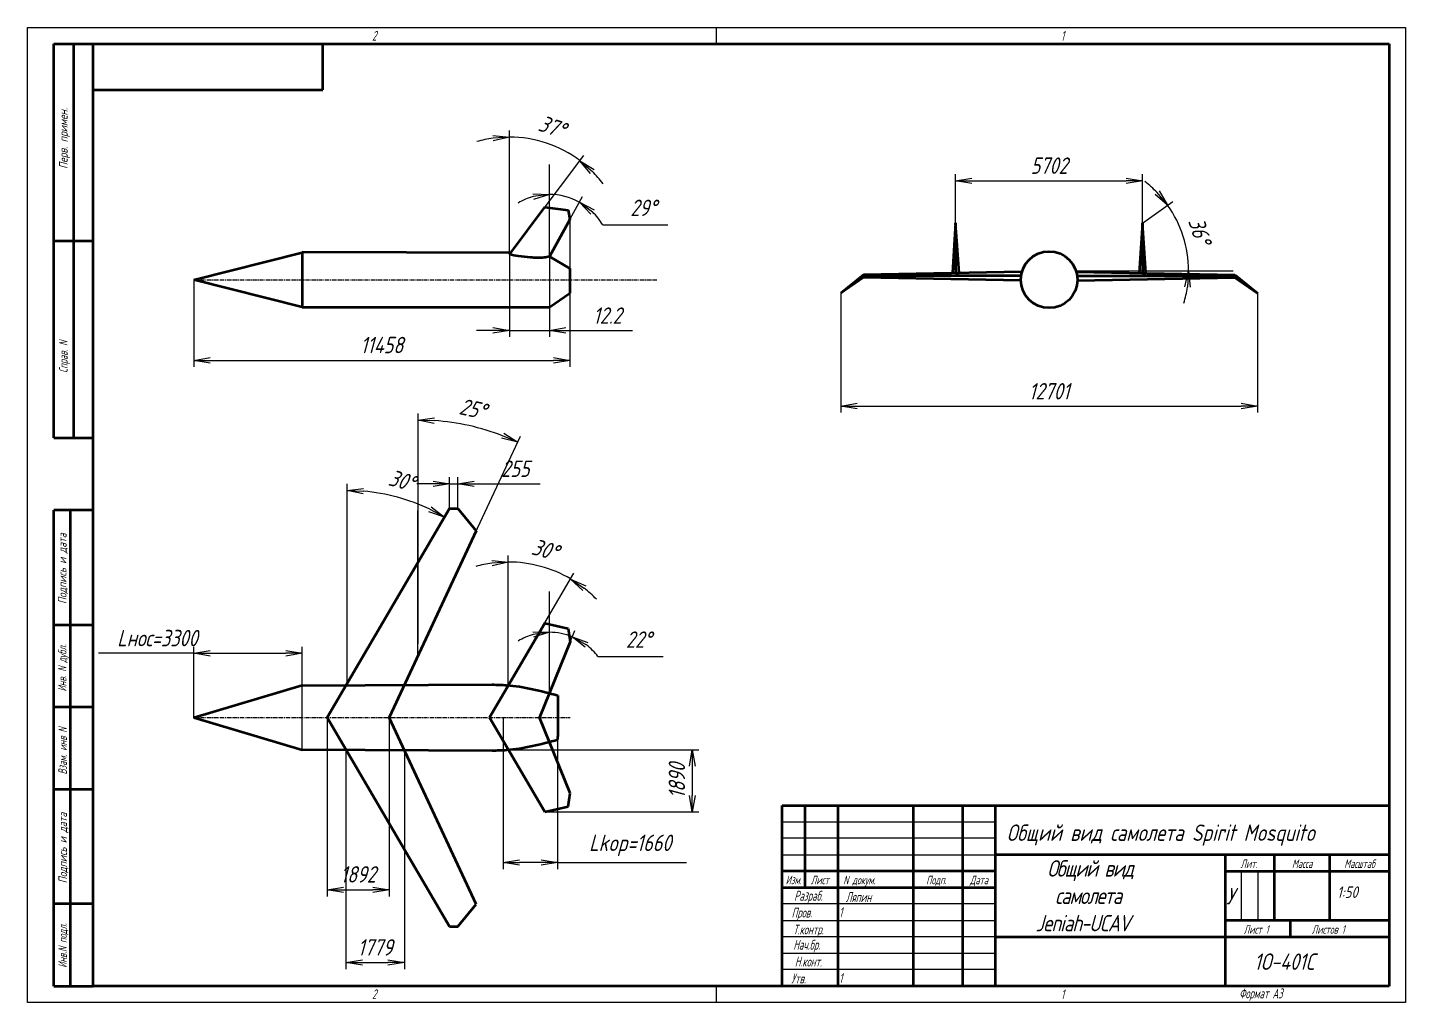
# Model space of a CAD drawing. Header units: millimetres. Extents: x -985956116104 to 1932156, y -552630487266 to 633586.
# Drawn here: x 6795.1 to 7215.1, y 36081 to 36378 of the extents above; entities that cross this region are included whole.
import ezdxf
from ezdxf.enums import TextEntityAlignment as Align

# ---------------------------------------------------------------- set-up
doc = ezdxf.new("R2010")
doc.units = ezdxf.units.MM
doc.linetypes.add('CENTER', pattern=[2, 1.25, -0.25, 0.25, -0.25])
for name, color, linetype, lineweight in [('_axes (Оси)', 6, 'CENTER', 30), ('_basic (Основной)', 4, 'Continuous', 60), ('_contour (Тонкий)', 7, 'Continuous', 30), ('_remote (Тонкий)', 9, 'Continuous', 30), ('_text (Надписи)', 2, 'Continuous', 30), ('_ОСНОВНОЙ', 4, 'Continuous', 60)]:
    doc.layers.add(name, color=color, linetype=linetype, lineweight=lineweight)
doc.styles.add('ESKD', font='eskd.shx', dxfattribs={"oblique": 15, "height": 5})
doc.dimstyles.new('ESKD', dxfattribs={"dimtxt": 5, "dimasz": 5, "dimexe": 2, "dimexo": 0, "dimgap": 2, "dimtad": 1, "dimtoh": 1, "dimzin": 12, "dimdsep": 46, "dimtxsty": 'ESKD', "dimblk1": 'OPEN', "dimblk2": 'OPEN', "dimsah": 1, "dimcen": 5, "dimclrd": 256, "dimclre": 256, "dimclrt": 2, "dimadec": 0, "dimazin": 0, "dimtfac": 1, "dimtmove": 0, "dimatfit": 3, "dimldrblk": 'OPEN', "dimfxl": 1, "dimtolj": 1, "dimtzin": 12, "dimlwd": -1, "dimlwe": -1, "dimarcsym": 0})

# ---------------------------------------------------------------- blocks, each defined once
blk = doc.blocks.new('_OPEN')
at = {"color": 0, "linetype": 'ByBlock'}
for p, q in [((-1, 0.167), (0, 0)), ((0, 0), (-1, -0.167)), ((0, 0), (-1, 0))]:
    blk.add_line(p, q, dxfattribs=at)
blk = doc.blocks.new('*D290')
at = {"layer": '_contour (Тонкий)', "transparency": 16777216}
for p, q in [((6960.38, 36319.53), (6960.38, 36274.6)), ((6845.8, 36301.13), (6845.8, 36274.6)), ((6850.8, 36276.6), (6955.38, 36276.6))]:
    blk.add_line(p, q, dxfattribs=at)
at = {"layer": 'Defpoints', "color": 0, "transparency": 16777216}
for p in [(6960.38, 36319.53), (6845.8, 36301.13), (6960.38, 36276.6)]:
    blk.add_point(p, dxfattribs=at)
at = {"layer": '_contour (Тонкий)', "transparency": 16777216, "xscale": 5, "yscale": 5, "zscale": 5, "rotation": 180}
blk.add_blockref('_OPEN', (6845.8, 36276.6), dxfattribs=at)
at = {"layer": '_contour (Тонкий)', "transparency": 16777216, "xscale": 5, "yscale": 5, "zscale": 5}
blk.add_blockref('_OPEN', (6960.38, 36276.6), dxfattribs=at)
at = {"layer": '_contour (Тонкий)', "color": 2, "transparency": 16777216, "insert": (6903.09, 36281.28), "char_height": 5, "attachment_point": 5, "style": 'ESKD'}
blk.add_mtext('\\A1;11458', dxfattribs=at)
blk = doc.blocks.new('*D291')
at = {"layer": '_contour (Тонкий)', "transparency": 16777216}
for p, q in [((6941.96, 36308.88), (6941.96, 36283.75)), ((6954.16, 36308.25), (6954.16, 36283.75)), ((6936.96, 36285.75), (6931.96, 36285.75)), ((6941.96, 36285.75), (6954.16, 36285.75)), ((6959.16, 36285.75), (6979.5, 36285.75))]:
    blk.add_line(p, q, dxfattribs=at)
at = {"layer": 'Defpoints', "color": 0, "transparency": 16777216}
for p in [(6941.96, 36308.88), (6954.16, 36308.25), (6954.16, 36285.75)]:
    blk.add_point(p, dxfattribs=at)
at = {"layer": '_contour (Тонкий)', "transparency": 16777216, "xscale": 5, "yscale": 5, "zscale": 5}
blk.add_blockref('_OPEN', (6941.96, 36285.75), dxfattribs=at)
at = {"layer": '_contour (Тонкий)', "transparency": 16777216, "xscale": 5, "yscale": 5, "zscale": 5, "rotation": 180}
blk.add_blockref('_OPEN', (6954.16, 36285.75), dxfattribs=at)
at = {"layer": '_contour (Тонкий)', "color": 2, "transparency": 16777216, "insert": (6971.83, 36290.25), "char_height": 5, "attachment_point": 5, "style": 'ESKD'}
blk.add_mtext('\\A1;12.2', dxfattribs=at)
blk = doc.blocks.new('*D292')
at = {"layer": '_contour (Тонкий)', "transparency": 16777216}
for p, q in [((6918.72, 36238.99), (6913.72, 36238.99)), ((6923.72, 36231.49), (6923.72, 36240.99)), ((6923.72, 36238.99), (6926.27, 36238.99)), ((6926.27, 36231.49), (6926.27, 36240.99)), ((6931.27, 36238.99), (6951.32, 36238.99))]:
    blk.add_line(p, q, dxfattribs=at)
at = {"layer": 'Defpoints', "color": 0, "transparency": 16777216}
for p in [(6926.27, 36238.99), (6923.72, 36231.49), (6926.27, 36231.49)]:
    blk.add_point(p, dxfattribs=at)
at = {"layer": '_contour (Тонкий)', "transparency": 16777216, "xscale": 5, "yscale": 5, "zscale": 5}
blk.add_blockref('_OPEN', (6923.72, 36238.99), dxfattribs=at)
at = {"layer": '_contour (Тонкий)', "transparency": 16777216, "xscale": 5, "yscale": 5, "zscale": 5, "rotation": 180}
blk.add_blockref('_OPEN', (6926.27, 36238.99), dxfattribs=at)
at = {"layer": '_contour (Тонкий)', "color": 2, "transparency": 16777216, "insert": (6943.79, 36243.59), "char_height": 5, "attachment_point": 5, "style": 'ESKD'}
blk.add_mtext('\\A1;255', dxfattribs=at)
blk = doc.blocks.new('*D293')
at = {"layer": '_contour (Тонкий)', "transparency": 16777216}
for p, q in [((7077.96, 36318.43), (7077.96, 36333.33)), ((7082.96, 36331.33), (7129.99, 36331.33)), ((7134.99, 36318.43), (7134.99, 36333.33))]:
    blk.add_line(p, q, dxfattribs=at)
at = {"layer": 'Defpoints', "color": 0, "transparency": 16777216}
for p in [(7134.99, 36331.33), (7077.96, 36318.43), (7134.99, 36318.43)]:
    blk.add_point(p, dxfattribs=at)
at = {"layer": '_contour (Тонкий)', "transparency": 16777216, "xscale": 5, "yscale": 5, "zscale": 5, "rotation": 180}
blk.add_blockref('_OPEN', (7077.96, 36331.33), dxfattribs=at)
at = {"layer": '_contour (Тонкий)', "transparency": 16777216, "xscale": 5, "yscale": 5, "zscale": 5}
blk.add_blockref('_OPEN', (7134.99, 36331.33), dxfattribs=at)
at = {"layer": '_contour (Тонкий)', "color": 2, "transparency": 16777216, "insert": (7106.47, 36335.93), "char_height": 5, "attachment_point": 5, "style": 'ESKD'}
blk.add_mtext('\\A1;5702', dxfattribs=at)
blk = doc.blocks.new('*D294')
at = {"layer": '_contour (Тонкий)', "transparency": 16777216}
for p, q in [((7042.97, 36297.08), (7042.97, 36260.69)), ((7169.98, 36297.08), (7169.98, 36260.69)), ((7047.97, 36262.69), (7164.98, 36262.69))]:
    blk.add_line(p, q, dxfattribs=at)
at = {"layer": 'Defpoints', "color": 0, "transparency": 16777216}
for p in [(7042.97, 36297.08), (7169.98, 36297.08), (7169.98, 36262.69)]:
    blk.add_point(p, dxfattribs=at)
at = {"layer": '_contour (Тонкий)', "transparency": 16777216, "xscale": 5, "yscale": 5, "zscale": 5, "rotation": 180}
blk.add_blockref('_OPEN', (7042.97, 36262.69), dxfattribs=at)
at = {"layer": '_contour (Тонкий)', "transparency": 16777216, "xscale": 5, "yscale": 5, "zscale": 5}
blk.add_blockref('_OPEN', (7169.98, 36262.69), dxfattribs=at)
at = {"layer": '_contour (Тонкий)', "color": 2, "transparency": 16777216, "insert": (7106.47, 36267.19), "char_height": 5, "attachment_point": 5, "style": 'ESKD'}
blk.add_mtext('\\A1;12701', dxfattribs=at)
blk = doc.blocks.new('*D295')
at = {"layer": '_contour (Тонкий)', "transparency": 16777216}
for p, q in [((6941.96, 36310.67), (6941.96, 36346.65)), ((6943.03, 36310.31), (6964.68, 36339.05))]:
    blk.add_line(p, q, dxfattribs=at)
for start, end in [(98.0152, 106.0304), (53.0164, 90), (36.986, 45.0012)]:
    blk.add_arc((6941.96, 36308.88), 35.77, start, end, dxfattribs=at)
at = {"layer": '_contour (Тонкий)', "transparency": 16777216, "xscale": 5, "yscale": 5, "zscale": 5}
for p, rotation in [((6941.96, 36344.65), 4.007597754797287), ((6963.48, 36337.45), 139.008760714959)]:
    blk.add_blockref('_OPEN', p, dxfattribs=dict(at, rotation=rotation))
at = {"layer": '_contour (Тонкий)', "color": 2, "transparency": 16777216, "insert": (6954.98, 36347.83), "char_height": 5, "attachment_point": 5, "rotation": 341.5082, "style": 'ESKD'}
blk.add_mtext('\\A1;37%%d', dxfattribs=at)
blk = doc.blocks.new('*D296')
at = {"layer": '_contour (Тонкий)', "transparency": 16777216}
for p, q in [((6954.16, 36309.19), (6954.16, 36329.15)), ((6954.62, 36309.08), (6964.25, 36326.56)), ((6970.41, 36317.91), (6990.27, 36317.91))]:
    blk.add_line(p, q, dxfattribs=at)
for start, end in [(105.1986, 120.3972), (61.1398, 90), (30.7426, 45.9412)]:
    blk.add_arc((6954.16, 36308.25), 18.9, start, end, dxfattribs=at)
at = {"layer": '_contour (Тонкий)', "transparency": 16777216, "xscale": 5, "yscale": 5, "zscale": 5}
for p, rotation in [((6954.16, 36327.15), 7.599289028062043), ((6963.29, 36324.8), 143.5404845091782)]:
    blk.add_blockref('_OPEN', p, dxfattribs=dict(at, rotation=rotation))
at = {"layer": '_contour (Тонкий)', "color": 2, "transparency": 16777216, "insert": (6982.84, 36323.08), "char_height": 5, "attachment_point": 5, "style": 'ESKD'}
blk.add_mtext('\\A1;29%%d', dxfattribs=at)
blk = doc.blocks.new('*D297')
at = {"layer": '_contour (Тонкий)', "transparency": 16777216}
for p, q in [((6892.47, 36181.11), (6892.47, 36238.95)), ((6893.96, 36180.7), (6923.2, 36230.61))]:
    blk.add_line(p, q, dxfattribs=at)
blk.add_arc((6892.47, 36178.17), 58.78, 64.5094, 85.1246, dxfattribs=at)
at = {"layer": '_contour (Тонкий)', "transparency": 16777216, "xscale": 5, "yscale": 5, "zscale": 5}
for p, rotation in [((6892.47, 36236.95), 177.5623127744263), ((6922.19, 36228.88), 332.0716652247)]:
    blk.add_blockref('_OPEN', p, dxfattribs=dict(at, rotation=rotation))
at = {"layer": '_contour (Тонкий)', "color": 2, "transparency": 16777216, "insert": (6909.26, 36240.01), "char_height": 5, "attachment_point": 5, "rotation": 344.817, "style": 'ESKD'}
blk.add_mtext('\\A1;30%%d', dxfattribs=at)
blk = doc.blocks.new('*D298')
at = {"layer": '_contour (Тонкий)', "transparency": 16777216}
for p, q in [((6914.11, 36190.2), (6914.11, 36260.43)), ((6915.63, 36189.86), (6945.35, 36253.49))]:
    blk.add_line(p, q, dxfattribs=at)
blk.add_arc((6914.11, 36186.61), 71.82, 68.9469, 86.0101, dxfattribs=at)
at = {"layer": '_contour (Тонкий)', "transparency": 16777216, "xscale": 5, "yscale": 5, "zscale": 5}
for p, rotation in [((6914.11, 36258.43), 178.0050521386149), ((6944.51, 36251.68), 336.9519892916004)]:
    blk.add_blockref('_OPEN', p, dxfattribs=dict(at, rotation=rotation))
at = {"layer": '_contour (Тонкий)', "color": 2, "transparency": 16777216, "insert": (6930.82, 36261.86), "char_height": 5, "attachment_point": 5, "rotation": 347.4785, "style": 'ESKD'}
blk.add_mtext('\\A1;25%%d', dxfattribs=at)
blk = doc.blocks.new('*D299')
at = {"layer": '_contour (Тонкий)', "transparency": 16777216}
for p, q in [((6941.63, 36179.51), (6941.63, 36217.17)), ((6942.58, 36179.25), (6961.65, 36211.73))]:
    blk.add_line(p, q, dxfattribs=at)
for start, end in [(97.6374, 105.2748), (59.5805, 90), (44.3057, 51.9431)]:
    blk.add_arc((6941.63, 36177.63), 37.54, start, end, dxfattribs=at)
at = {"layer": '_contour (Тонкий)', "transparency": 16777216, "xscale": 5, "yscale": 5, "zscale": 5}
for p, rotation in [((6941.63, 36215.17), 3.818692154639966), ((6960.64, 36210), 145.7618023933043)]:
    blk.add_blockref('_OPEN', p, dxfattribs=dict(at, rotation=rotation))
at = {"layer": '_contour (Тонкий)', "color": 2, "transparency": 16777216, "insert": (6952.87, 36218.97), "char_height": 5, "attachment_point": 5, "rotation": 344.7902, "style": 'ESKD'}
blk.add_mtext('\\A1;30%%d', dxfattribs=at)
blk = doc.blocks.new('*D300')
at = {"layer": '_contour (Тонкий)', "transparency": 16777216}
for p, q in [((6954.18, 36176.21), (6954.18, 36195.77)), ((6954.53, 36176.14), (6961.87, 36194.27)), ((6968.97, 36186.37), (6988.83, 36186.37))]:
    blk.add_line(p, q, dxfattribs=at)
for start, end in [(105.5465, 121.093), (67.9547, 90), (36.8617, 52.4082)]:
    blk.add_arc((6954.18, 36175.28), 18.48, start, end, dxfattribs=at)
at = {"layer": '_contour (Тонкий)', "transparency": 16777216, "xscale": 5, "yscale": 5, "zscale": 5}
for p, rotation in [((6954.18, 36193.77), 7.773255009439032), ((6961.12, 36192.42), 150.1814604759399)]:
    blk.add_blockref('_OPEN', p, dxfattribs=dict(at, rotation=rotation))
at = {"layer": '_contour (Тонкий)', "color": 2, "transparency": 16777216, "insert": (6981.4, 36191.54), "char_height": 5, "attachment_point": 5, "style": 'ESKD'}
blk.add_mtext('\\A1;22%%d', dxfattribs=at)
blk = doc.blocks.new('*D301')
at = {"layer": '_contour (Тонкий)', "transparency": 16777216}
for p, q in [((7134.99, 36318.43), (7144.24, 36325.04)), ((7141.57, 36303.91), (7151.01, 36303.91))]:
    blk.add_line(p, q, dxfattribs=at)
for start, end in [(43.8842, 52.2292), (0, 35.5393), (343.3102, 351.6551)]:
    blk.add_arc((7114.65, 36303.91), 34.36, start, end, dxfattribs=at)
at = {"layer": '_contour (Тонкий)', "transparency": 16777216, "xscale": 5, "yscale": 5, "zscale": 5}
for p, rotation in [((7142.61, 36323.88), 309.7117960168836), ((7149.01, 36303.91), 85.82754856536413)]:
    blk.add_blockref('_OPEN', p, dxfattribs=dict(at, rotation=rotation))
at = {"layer": '_contour (Тонкий)', "color": 2, "transparency": 16777216, "insert": (7152.41, 36316.01), "char_height": 5, "attachment_point": 5, "rotation": 287.7697, "style": 'ESKD'}
blk.add_mtext('\\A1;36%%d', dxfattribs=at)
blk = doc.blocks.new('*D377')
at = {"layer": '_contour (Тонкий)', "transparency": 16777216}
for p, q in [((6845.8, 36187.37), (6816.75, 36187.37)), ((6845.8, 36167.73), (6845.8, 36189.37)), ((6850.8, 36187.37), (6873.8, 36187.37)), ((6878.8, 36157.97), (6878.8, 36189.37))]:
    blk.add_line(p, q, dxfattribs=at)
at = {"layer": 'Defpoints', "color": 0, "transparency": 16777216}
for p in [(6878.8, 36187.37), (6845.8, 36167.73), (6878.8, 36157.97)]:
    blk.add_point(p, dxfattribs=at)
at = {"layer": '_contour (Тонкий)', "transparency": 16777216, "xscale": 5, "yscale": 5, "zscale": 5, "rotation": 180}
blk.add_blockref('_OPEN', (6845.8, 36187.37), dxfattribs=at)
at = {"layer": '_contour (Тонкий)', "transparency": 16777216, "xscale": 5, "yscale": 5, "zscale": 5}
blk.add_blockref('_OPEN', (6878.8, 36187.37), dxfattribs=at)
at = {"layer": '_contour (Тонкий)', "color": 2, "transparency": 16777216, "insert": (6834.67, 36192), "char_height": 5, "attachment_point": 5, "style": 'ESKD'}
blk.add_mtext('\\A1;Lнос=3300', dxfattribs=at)
blk = doc.blocks.new('*D378')
at = {"layer": '_contour (Тонкий)', "transparency": 16777216}
for p, q in [((6940.02, 36167.8), (6940.02, 36121.61)), ((6956.62, 36167.8), (6956.62, 36121.61)), ((6951.62, 36123.61), (6945.02, 36123.61)), ((6956.62, 36123.61), (6995.96, 36123.61))]:
    blk.add_line(p, q, dxfattribs=at)
at = {"layer": 'Defpoints', "color": 0, "transparency": 16777216}
for p in [(6940.02, 36167.8), (6956.62, 36167.8), (6940.02, 36123.61)]:
    blk.add_point(p, dxfattribs=at)
at = {"layer": '_contour (Тонкий)', "transparency": 16777216, "xscale": 5, "yscale": 5, "zscale": 5, "rotation": 180}
blk.add_blockref('_OPEN', (6940.02, 36123.61), dxfattribs=at)
at = {"layer": '_contour (Тонкий)', "transparency": 16777216, "xscale": 5, "yscale": 5, "zscale": 5}
blk.add_blockref('_OPEN', (6956.62, 36123.61), dxfattribs=at)
at = {"layer": '_contour (Тонкий)', "color": 2, "transparency": 16777216, "insert": (6978.79, 36128.86), "char_height": 5, "attachment_point": 5, "style": 'ESKD'}
blk.add_mtext('\\A1;Lkop=1660', dxfattribs=at)
blk = doc.blocks.new('*D379')
at = {"layer": '_contour (Тонкий)', "transparency": 16777216}
for p, q in [((6892.16, 36157.97), (6892.16, 36091.17)), ((6909.95, 36157.89), (6909.95, 36091.17)), ((6897.16, 36093.17), (6904.95, 36093.17))]:
    blk.add_line(p, q, dxfattribs=at)
at = {"layer": 'Defpoints', "color": 0, "transparency": 16777216}
for p in [(6892.16, 36157.97), (6909.95, 36157.89), (6909.95, 36093.17)]:
    blk.add_point(p, dxfattribs=at)
at = {"layer": '_contour (Тонкий)', "transparency": 16777216, "xscale": 5, "yscale": 5, "zscale": 5, "rotation": 180}
blk.add_blockref('_OPEN', (6892.16, 36093.17), dxfattribs=at)
at = {"layer": '_contour (Тонкий)', "transparency": 16777216, "xscale": 5, "yscale": 5, "zscale": 5}
blk.add_blockref('_OPEN', (6909.95, 36093.17), dxfattribs=at)
at = {"layer": '_contour (Тонкий)', "color": 2, "transparency": 16777216, "insert": (6901.05, 36097.77), "char_height": 5, "attachment_point": 5, "style": 'ESKD'}
blk.add_mtext('\\A1;1779', dxfattribs=at)
blk = doc.blocks.new('*D380')
at = {"layer": '_contour (Тонкий)', "transparency": 16777216}
for p, q in [((6886.4, 36167.8), (6886.4, 36113.3)), ((6905.32, 36167.8), (6905.32, 36113.3)), ((6891.4, 36115.3), (6900.32, 36115.3))]:
    blk.add_line(p, q, dxfattribs=at)
at = {"layer": 'Defpoints', "color": 0, "transparency": 16777216}
for p in [(6886.4, 36167.8), (6905.32, 36167.8), (6905.32, 36115.3)]:
    blk.add_point(p, dxfattribs=at)
at = {"layer": '_contour (Тонкий)', "transparency": 16777216, "xscale": 5, "yscale": 5, "zscale": 5, "rotation": 180}
blk.add_blockref('_OPEN', (6886.4, 36115.3), dxfattribs=at)
at = {"layer": '_contour (Тонкий)', "transparency": 16777216, "xscale": 5, "yscale": 5, "zscale": 5}
blk.add_blockref('_OPEN', (6905.32, 36115.3), dxfattribs=at)
at = {"layer": '_contour (Тонкий)', "color": 2, "transparency": 16777216, "insert": (6895.86, 36120.01), "char_height": 5, "attachment_point": 5, "style": 'ESKD'}
blk.add_mtext('\\A1;1892', dxfattribs=at)
blk = doc.blocks.new('*D384')
at = {"layer": '_contour (Тонкий)', "transparency": 16777216}
for p, q in [((6941.63, 36157.97), (6999.72, 36157.97)), ((6997.72, 36152.97), (6997.72, 36144.07)), ((6952.72, 36139.07), (6999.72, 36139.07))]:
    blk.add_line(p, q, dxfattribs=at)
at = {"layer": 'Defpoints', "color": 0, "transparency": 16777216}
for p in [(6941.63, 36157.97), (6952.72, 36139.07), (6997.72, 36139.07)]:
    blk.add_point(p, dxfattribs=at)
at = {"layer": '_contour (Тонкий)', "transparency": 16777216, "xscale": 5, "yscale": 5, "zscale": 5}
for p, rotation in [((6997.72, 36157.97), 90), ((6997.72, 36139.07), 270)]:
    blk.add_blockref('_OPEN', p, dxfattribs=dict(at, rotation=rotation))
at = {"layer": '_contour (Тонкий)', "color": 2, "transparency": 16777216, "insert": (6993.02, 36148.52), "char_height": 5, "attachment_point": 5, "rotation": 90, "style": 'ESKD'}
blk.add_mtext('\\A1;1890', dxfattribs=at)

msp = doc.modelspace()

# ---------------------------------------------------------------- linework, layer by layer
at = {"layer": '_axes (Оси)', "transparency": 33554687}
for p, q in [((6845.798, 36301.133), (6986.894, 36301.163)), ((6845.798, 36167.799), (6960.465, 36167.799))]:
    msp.add_line(p, q, dxfattribs=at)
at = {"layer": '_basic (Основной)', "transparency": 33554687}
for p, q in [((6803.097, 36372.999), (6815.097, 36372.999)), ((6803.097, 36252.999), (6803.097, 36372.999)), ((6809.097, 36372.999), (6809.097, 36252.999)), ((6815.097, 36085.999), (6815.097, 36372.999)), ((6815.097, 36372.999), (7210.097, 36372.999)), ((6885.097, 36358.999), (6885.097, 36372.999)), ((7210.097, 36372.999), (7210.097, 36085.999)), ((6815.097, 36358.999), (6885.097, 36358.999)), ((6941.958, 36308.879), (6952.811, 36323.29)), ((6952.811, 36323.29), (6959.915, 36322.333)), ((6959.915, 36322.333), (6960.382, 36319.532)), ((6960.382, 36319.532), (6954.163, 36308.248)), ((6803.097, 36312.999), (6815.097, 36312.999)), ((6845.798, 36301.133), (6878.798, 36309.471)), ((6878.798, 36309.64), (6942.404, 36309.471)), ((6878.798, 36309.471), (6878.798, 36292.795)), ((6960.382, 36304.595), (6954.163, 36308.248)), ((6878.798, 36292.795), (6845.798, 36301.133)), ((6960.382, 36304.595), (6960.382, 36297.064)), ((7049.881, 36302.716), (7042.972, 36297.08)), ((7049.88, 36302.354), (7042.972, 36297.08)), ((7049.873, 36301.904), (7042.972, 36297.08)), ((7097.863, 36300.961), (7049.873, 36301.904)), ((7097.939, 36302.354), (7049.88, 36302.354)), ((7098.209, 36303.619), (7049.881, 36302.716)), ((7114.751, 36303.582), (7163.068, 36302.716)), ((7115.011, 36302.354), (7163.069, 36302.354)), ((7115.086, 36300.921), (7163.076, 36301.904)), ((7163.068, 36302.716), (7169.978, 36297.08)), ((7163.069, 36302.354), (7169.978, 36297.08)), ((7163.076, 36301.904), (7169.978, 36297.08)), ((6954.163, 36292.795), (6960.382, 36297.064)), ((6878.798, 36292.795), (6954.163, 36292.795)), ((6803.097, 36252.999), (6815.097, 36252.999)), ((6815.097, 36230.999), (6803.097, 36230.999)), ((6803.097, 36085.999), (6803.097, 36230.999)), ((6808.097, 36230.999), (6808.097, 36085.999)), ((6886.399, 36167.799), (6923.716, 36231.491)), ((6923.716, 36231.491), (6926.269, 36231.491)), ((6926.269, 36231.491), (6931.878, 36224.644)), ((6931.878, 36224.644), (6905.319, 36167.799)), ((6803.097, 36195.999), (6815.097, 36195.999)), ((6935.858, 36167.799), (6952.724, 36196.525)), ((6952.724, 36196.525), (6959.901, 36194.895)), ((6959.901, 36194.895), (6960.465, 36190.808)), ((6960.465, 36190.808), (6951.148, 36167.799)), ((6845.798, 36167.799), (6878.798, 36177.63)), ((6878.58, 36177.565), (6936.72, 36177.828)), ((6815.097, 36170.999), (6803.097, 36170.999)), ((6956.755, 36174.518), (6956.755, 36173.533)), ((6956.755, 36173.533), (6956.755, 36162.066)), ((6845.798, 36167.799), (6878.798, 36157.969)), ((6886.399, 36167.799), (6923.716, 36104.108)), ((6931.878, 36110.955), (6905.319, 36167.799)), ((6935.858, 36167.799), (6952.724, 36139.074)), ((6960.465, 36144.791), (6951.148, 36167.799)), ((6956.755, 36161.081), (6956.755, 36162.066)), ((6878.58, 36158.034), (6936.72, 36157.771)), ((6803.097, 36145.999), (6815.097, 36145.999)), ((6959.901, 36140.704), (6960.465, 36144.791)), ((6952.724, 36139.074), (6959.901, 36140.704)), ((7090.097, 36085.999), (7090.097, 36140.999)), ((6815.097, 36110.999), (6803.097, 36110.999)), ((6926.269, 36104.108), (6931.878, 36110.955)), ((6923.716, 36104.108), (6926.269, 36104.108)), ((6803.097, 36085.999), (6815.097, 36085.999)), ((7210.097, 36085.999), (6815.097, 36085.999))]:
    msp.add_line(p, q, dxfattribs=at)
at = {"layer": '_basic (Основной)', "linetype": 'Continuous', "transparency": 33554687}
for p, q in [((7025.097, 36140.999), (7210.097, 36140.999)), ((7025.097, 36085.999), (7025.097, 36140.999)), ((7032.097, 36115.999), (7032.097, 36140.999)), ((7042.097, 36140.999), (7042.097, 36085.999)), ((7065.097, 36085.999), (7065.097, 36140.999)), ((7080.097, 36140.999), (7080.097, 36085.999)), ((7210.097, 36125.999), (7090.097, 36125.999)), ((7160.097, 36125.999), (7160.097, 36085.999)), ((7175.097, 36125.999), (7175.097, 36105.999)), ((7192.097, 36105.999), (7192.097, 36125.999)), ((7090.097, 36120.999), (7025.097, 36120.999)), ((7160.097, 36120.999), (7210.097, 36120.999)), ((7025.097, 36115.999), (7090.097, 36115.999)), ((7210.097, 36105.999), (7160.097, 36105.999)), ((7180.097, 36100.999), (7180.097, 36105.999)), ((7090.097, 36100.999), (7210.097, 36100.999))]:
    msp.add_line(p, q, dxfattribs=at)
at = {"layer": '_basic (Основной)', "transparency": 33554687}
for points, start_tangent, end_tangent in [([(6954.163, 36308.248), (6952.614, 36307.928), (6948.386, 36307.953), (6944.748, 36308.346), (6941.958, 36308.879)], (-0.0130155, -0.0030677), (-0.0130692, 0.0027349)), ([(6936.72, 36177.828), (6941.077, 36177.667), (6956.755, 36174.518)], (0.0133512, -0.0002644), (0.0129732, -0.0034638)), ([(6936.72, 36157.771), (6941.077, 36157.932), (6956.755, 36161.081)], (0.0133512, 0.0002644), (0.0129732, 0.0034638))]:
    msp.add_spline(points, degree=3, dxfattribs=dict(at, start_tangent=start_tangent, end_tangent=end_tangent))
at = {"layer": '_contour (Тонкий)', "transparency": 33554687}
for p, q in [((6795.097, 36080.999), (6795.097, 36377.999)), ((6795.097, 36377.999), (7215.097, 36377.999)), ((7005.097, 36372.999), (7005.097, 36377.999)), ((7215.097, 36377.999), (7215.097, 36080.999)), ((6941.958, 36308.879), (6941.958, 36335.28)), ((6954.163, 36308.248), (6954.163, 36336.331)), ((7114.65, 36303.905), (7162.592, 36303.905)), ((6914.108, 36186.611), (6914.108, 36230.904)), ((6892.474, 36178.171), (6892.474, 36228.803)), ((6941.631, 36177.624), (6941.631, 36205.69)), ((6954.179, 36175.283), (6954.179, 36206.216)), ((7005.097, 36080.999), (7005.097, 36085.999)), ((7215.097, 36080.999), (6795.097, 36080.999))]:
    msp.add_line(p, q, dxfattribs=at)
at = {"layer": '_remote (Тонкий)', "linetype": 'Continuous', "transparency": 33554687}
for p, q in [((7025.097, 36135.999), (7090.097, 36135.999)), ((7090.097, 36130.999), (7025.097, 36130.999)), ((7025.097, 36125.999), (7090.097, 36125.999)), ((7090.097, 36110.999), (7025.097, 36110.999)), ((7025.097, 36105.999), (7090.097, 36105.999)), ((7090.097, 36100.999), (7025.097, 36100.999)), ((7025.097, 36095.999), (7090.097, 36095.999)), ((7090.097, 36090.999), (7025.097, 36090.999))]:
    msp.add_line(p, q, dxfattribs=at)
at = {"layer": '_remote (Тонкий)', "transparency": 33554687}
for p, q in [((7165.097, 36105.999), (7165.097, 36120.999)), ((7170.097, 36120.999), (7170.097, 36105.999))]:
    msp.add_line(p, q, dxfattribs=at)
at = {"layer": '_ОСНОВНОЙ', "transparency": 33554687}
for points in [[(7077.964, 36318.432), (7077.964, 36303.241), (7079.017, 36303.241), (7077.964, 36318.432), (7076.985, 36303.241)], [(7134.986, 36318.432), (7134.986, 36303.219), (7135.957, 36303.219), (7134.986, 36318.432), (7133.906, 36303.219)]]:
    msp.add_lwpolyline(points, dxfattribs=at)
msp.add_circle((7106.475, 36301.189), 8.615, dxfattribs=at)

# ---------------------------------------------------------------- texts
at = {"layer": '_basic (Основной)', "color": 30, "transparency": 33554687, "style": 'ESKD', "oblique": 15}
msp.add_text('Общий вид самолета Spirit Mosquito', height=5, dxfattribs=at).set_placement((7093.576, 36130.212))
at = {"layer": '_contour (Тонкий)', "color": 2, "transparency": 33554687, "insert": (7090.097, 36124.323), "char_height": 5, "attachment_point": 1, "style": 'ESKD'}
msp.add_mtext_dynamic_manual_height_columns('\\pi15.82436;{\\T0.9;Общий вид\\P\\pi18.22485;самолета \\P\\pi12.27308;Jeniah-UCAV}', width=70.09073, gutter_width=12.5, heights=[25.222], dxfattribs=at)
at = {"layer": '_text (Надписи)', "transparency": 33554687, "style": 'ESKD', "oblique": 15, "width": 0.8}
for s, height, p in [('2', 3, (6900.097, 36373.999)), ('1', 3, (7110.097, 36373.999)), ('N докум.', 2.6, (7043.73, 36116.985)), ('Ляпин', 3, (7044.497, 36111.601)), ('1', 3, (7042.467, 36106.944)), ('1', 3, (7042.467, 36086.876)), ('2', 3, (6900.097, 36081.999)), ('1', 3, (7110.097, 36081.999)), ('Формат А3', 3, (7164.409, 36082.241))]:
    msp.add_text(s, height=height, dxfattribs=at).set_placement(p)
at = {"layer": '_text (Надписи)', "transparency": 33554687, "style": 'ESKD', "oblique": 15}
for s, p in [('Перв. примен.', (6807.302, 36344.193)), ('Подпись и дата', (6806.971, 36213.147)), ('Подпись и дата', (6807.104, 36128.037))]:
    msp.add_text(s, height=2.6, rotation=90, dxfattribs=at).set_placement(p, align=Align.CENTER)
at = {"layer": '_text (Надписи)', "transparency": 33554687, "style": 'ESKD', "oblique": 15, "width": 0.8}
for s, p in [('Справ. N', (6807.299, 36277.689)), ('Инв. N дубл.', (6806.965, 36182.894)), ('Взам. инв N', (6807.09, 36157.577)), ('Инв.N подл.', (6807.082, 36098.295))]:
    msp.add_text(s, height=2.6, rotation=90, dxfattribs=at).set_placement(p, align=Align.CENTER)
for s, height, p in [('Лит.', 2.6, (7167.387, 36121.955)), ('Масса', 2.6, (7183.61, 36121.955)), ('Масштаб', 2.6, (7201.108, 36121.955)), ('Изм.', 2.6, (7028.597, 36116.999)), ('Лист', 2.6, (7036.597, 36116.999)), ('Подп.', 2.6, (7072.097, 36116.999)), ('Дата', 2.6, (7085.097, 36116.999)), ('Разраб.', 3, (7033.097, 36111.999)), ('Пров.', 3, (7031.097, 36106.856)), ('Т.контр.', 3, (7033.097, 36101.713)), ('Лист 1', 2.6, (7169.584, 36101.926)), ('Листов 1', 2.6, (7191.558, 36101.926)), ('Hач.бр.', 3, (7032.597, 36097.07)), ('H.конт.', 3, (7033.097, 36091.928)), ('Утв.', 3, (7030.097, 36086.785))]:
    msp.add_text(s, height=height, dxfattribs=at).set_placement(p, align=Align.CENTER)
at = {"layer": '_text (Надписи)', "transparency": 33554687, "attachment_point": 1, "style": 'ESKD'}
for s, heights, insert, char_height in [('У', [0], (7160.525, 36115.884), 5), ('1:50', [3.5], (7194.253, 36116.342), 3.5)]:
    msp.add_mtext_dynamic_manual_height_columns(s, width=10.69599, gutter_width=25, heights=heights, dxfattribs=dict(at, insert=insert, char_height=char_height))
at = {"layer": '_text (Надписи)', "transparency": 33554687, "insert": (7160.097, 36095.916), "char_height": 5, "width": 50.53786, "attachment_point": 1, "line_spacing_factor": 0.857143, "style": 'ESKD'}
msp.add_mtext('\\pi8.87226;1О-401С', dxfattribs=at)

# ---------------------------------------------------------------- dimensions: what is measured, and where the dimension line sits
at = {"layer": '_contour (Тонкий)', "transparency": 33554687}
for base, center, p1, p2, picture, middle in [((6956.881, 36341.389), (6941.958, 36308.879), (6943.034, 36310.308), (6941.958, 36310.668), '*D295', (6954.983, 36347.826)), ((7148.278, 36310.959), (7114.65, 36303.905), (7134.986, 36318.432), (7141.566, 36303.905), '*D301', (7152.414, 36316.008)), ((6957.322, 36326.886), (6954.163, 36308.248), (6954.163, 36309.193), (6954.619, 36309.075), '*D296', (6982.843, 36323.078)), ((6934.74, 36255.399), (6914.108, 36186.611), (6914.108, 36190.202), (6915.628, 36189.864), '*D298', (6930.821, 36261.863)), ((6912.813, 36233.315), (6892.474, 36178.168), (6893.96, 36180.704), (6892.474, 36181.107), '*D297', (6909.256, 36240.006)), ((6954.642, 36212.843), (6941.631, 36177.632), (6942.581, 36179.251), (6941.631, 36179.509), '*D299', (6952.869, 36218.966)), ((6956.543, 36193.615), (6954.179, 36175.283), (6954.179, 36176.208), (6954.526, 36176.14), '*D300', (6981.399, 36191.538))]:
    dim = msp.add_angular_dim_3p(base=base, center=center, p1=p1, p2=p2, dimstyle='ESKD', dxfattribs=at)
    dim.commit()
    dim.dimension.update_dxf_attribs({"geometry": picture, "text_midpoint": middle})
for base, p1, p2, text, picture, middle in [((7134.986, 36331.329), (7077.964, 36318.432), (7134.986, 36318.432), '5702', '*D293', (7106.475, 36335.932)), ((6960.382, 36276.595), (6845.798, 36301.133), (6960.382, 36319.532), '11458', '*D290', (6903.09, 36281.276)), ((7169.978, 36262.693), (7042.972, 36297.08), (7169.978, 36297.08), '12701', '*D294', (7106.475, 36267.193)), ((6926.269, 36238.991), (6923.716, 36231.491), (6926.269, 36231.491), '255', '*D292', (6943.792, 36243.594)), ((6905.319, 36115.299), (6886.399, 36167.799), (6905.319, 36167.799), '1892', '*D380', (6895.859, 36120.006)), ((6909.948, 36093.169), (6892.157, 36157.972), (6909.948, 36157.892), '1779', '*D379', (6901.053, 36097.773))]:
    dim = msp.add_linear_dim(base=base, p1=p1, p2=p2, text=text, dimstyle='ESKD', dxfattribs=at)
    dim.commit()
    dim.dimension.update_dxf_attribs({"geometry": picture, "text_midpoint": middle})
dim = msp.add_linear_dim(base=(6954.1629, 36285.7476), p1=(6941.9581, 36308.8793), p2=(6954.1629, 36308.2476), dimstyle='ESKD', dxfattribs=at)
dim.commit()
dim.dimension.update_dxf_attribs({"geometry": '*D291', "text_midpoint": (6971.8327, 36290.2476)})
for base, p1, p2, text, picture, middle in [((6878.798, 36187.371), (6845.798, 36167.735), (6878.798, 36157.969), 'Lнос=3300', '*D377', (6834.666, 36187.371)), ((6940.019, 36123.609), (6956.619, 36167.799), (6940.019, 36167.795), 'Lkop=1660', '*D378', (6978.788, 36123.609))]:
    dim = msp.add_linear_dim(base=base, p1=p1, p2=p2, text=text, dimstyle='ESKD', dxfattribs=at)
    dim.commit()
    dim.dimension.update_dxf_attribs({"geometry": picture, "text_midpoint": middle, "dimtype": 160})
dim = msp.add_linear_dim(base=(6997.724, 36139.074), p1=(6941.626, 36157.974), p2=(6952.724, 36139.074), angle=90, text='1890', dimstyle='ESKD', dxfattribs=at)
dim.commit()
dim.dimension.update_dxf_attribs({"geometry": '*D384', "text_midpoint": (6993.017, 36148.524)})

doc.saveas('drawing.dxf')
